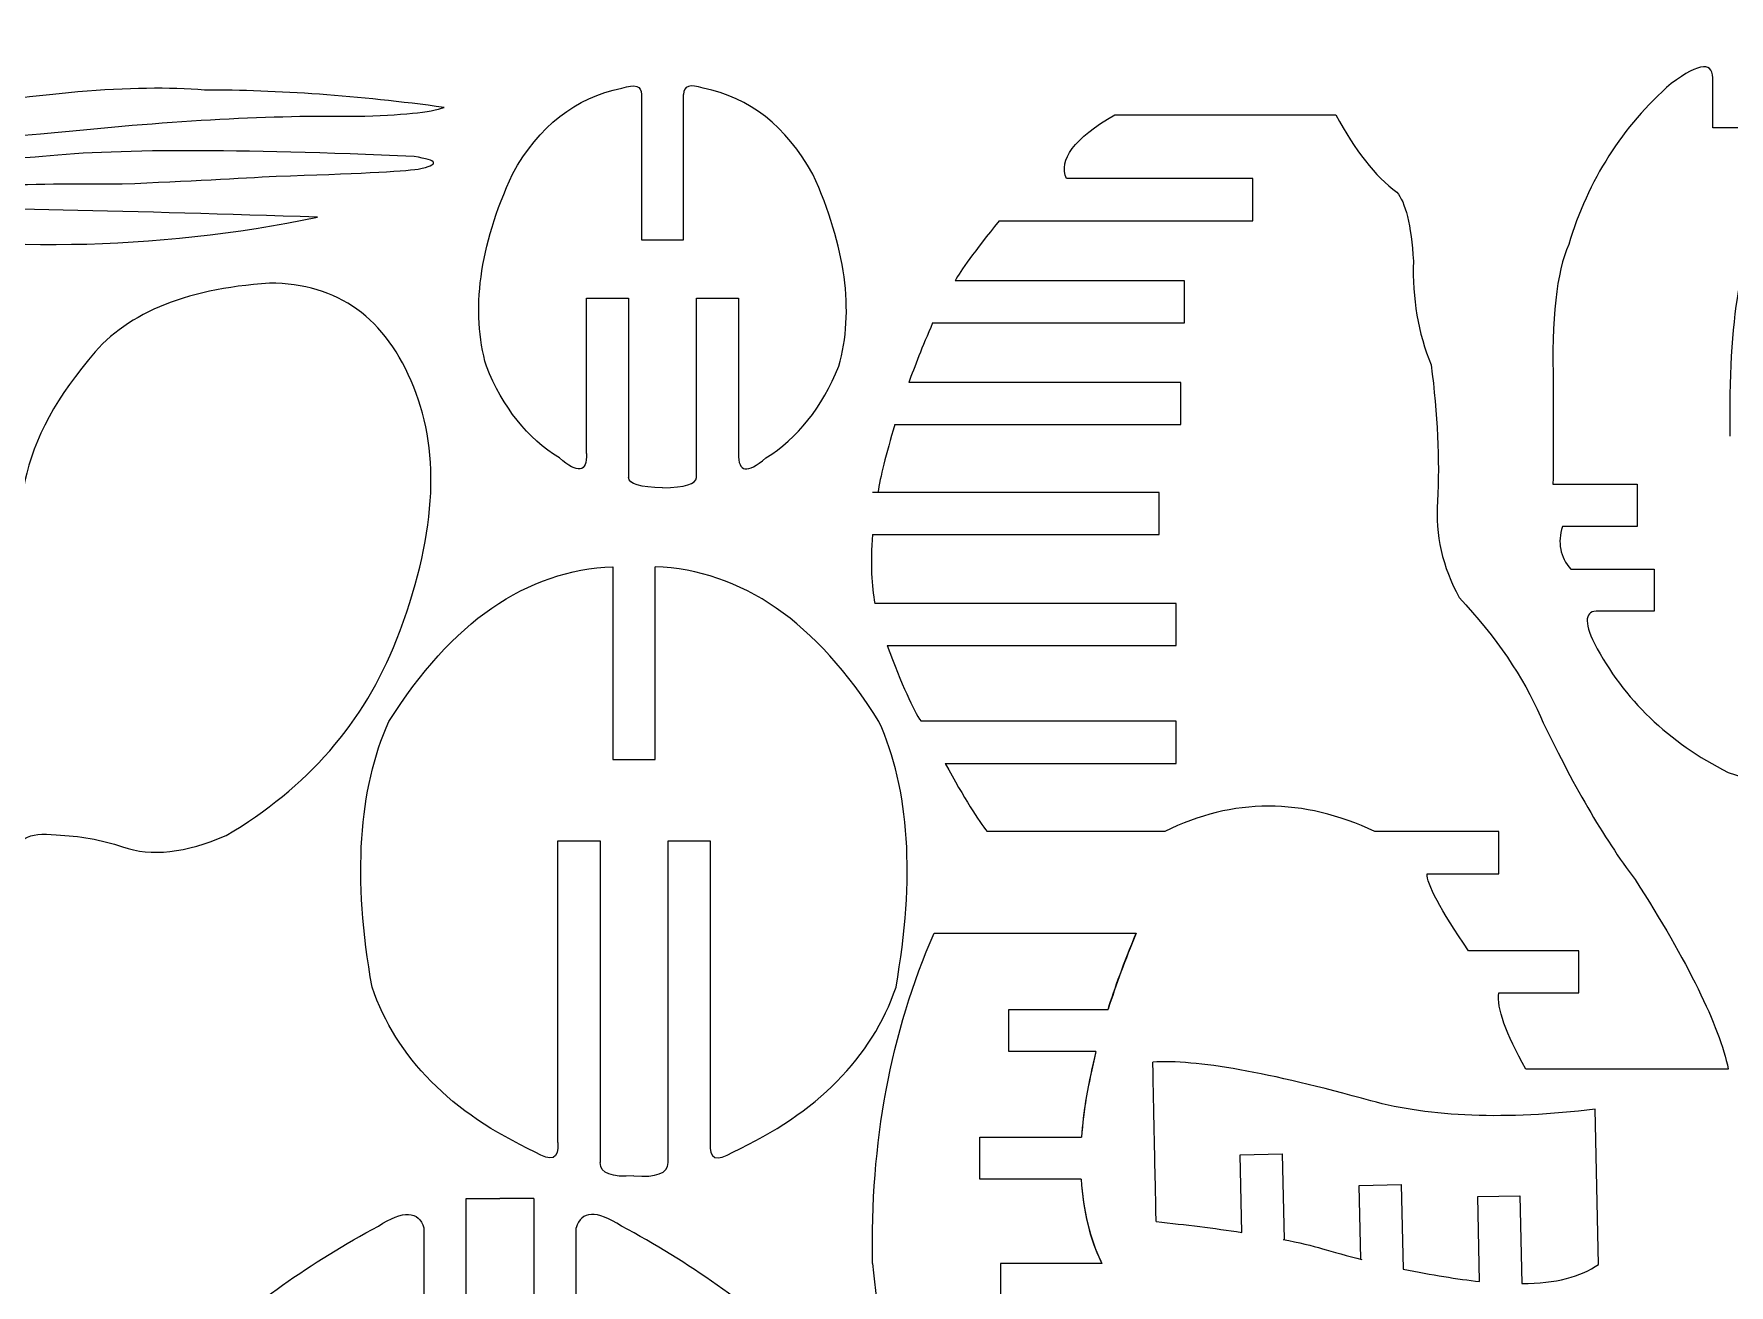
# Model space of a CAD drawing. Header units: inches. Extents: x -312 to -10, y -67 to 333.
# Drawn here: x -202.9 to -87.4, y 148.8 to 234.1 of the extents above; entities that cross this region are included whole.
import ezdxf

# ---------------------------------------------------------------- set-up
doc = ezdxf.new("R2010")
doc.units = ezdxf.units.IN
doc.header["$MEASUREMENT"] = 0
doc.layers.add('Layer 1', color=7, linetype='Continuous')

msp = doc.modelspace()

# ---------------------------------------------------------------- linework, layer by layer
at = {"layer": 'Layer 1', "color": 1, "lineweight": 9}
for points, knots in [([(-85.62, 234.07), (-85.62, 234.07), (-85.62, 227.66), (-85.62, 227.66), (-85.62, 227.66), (-85.62, 227.66), (-88.49, 227.66), (-88.49, 227.66), (-88.49, 227.66), (-88.49, 227.66), (-88.49, 230.84), (-88.49, 230.84)], [0, 0, 0, 0, 0.333333, 0.333333, 0.333333, 0.333333, 0.666667, 0.666667, 0.666667, 0.666667, 1, 1, 1, 1]), ([(-217.2, 221.1), (-205.87, 219.12), (-194.65, 219.28), (-183.54, 221.59), (-183.54, 221.59), (-196.07, 221.99), (-206.62, 222.23), (-215.19, 222.31), (-215.19, 222.31), (-216.98, 222.64), (-217.21, 222.91), (-215.87, 223.15), (-215.87, 223.15), (-209.41, 223.69), (-203.06, 223.93), (-196.83, 223.85), (-196.83, 223.85), (-192.26, 224.06), (-188.77, 224.23), (-186.35, 224.38), (-186.35, 224.38), (-181.03, 224.54), (-177.8, 224.7), (-176.67, 224.86), (-176.67, 224.86), (-175.18, 225.17), (-175.28, 225.46), (-176.96, 225.71), (-176.96, 225.71), (-189, 226.26), (-197.6, 226.25), (-202.76, 225.67), (-202.76, 225.67), (-208.55, 225.35), (-212.11, 225.13), (-213.44, 225.03), (-213.44, 225.03), (-216, 225.17), (-216.12, 225.43), (-213.82, 225.81), (-213.82, 225.81), (-211.92, 226.29), (-207.72, 226.81), (-201.2, 227.37), (-201.2, 227.37), (-193.28, 228.19), (-186.51, 228.55), (-180.87, 228.46), (-180.87, 228.46), (-177.8, 228.53), (-175.81, 228.73), (-174.9, 229.06), (-174.9, 229.06), (-180.8, 229.86), (-186.24, 230.25), (-191.23, 230.24), (-191.23, 230.24), (-196.01, 230.64), (-202.73, 230.07), (-211.38, 228.54), (-211.38, 228.54), (-213.59, 228.21), (-215.28, 227.79), (-216.44, 227.27)], [0, 0, 0, 0, 0.0625, 0.0625, 0.0625, 0.0625, 0.125, 0.125, 0.125, 0.125, 0.1875, 0.1875, 0.1875, 0.1875, 0.25, 0.25, 0.25, 0.25, 0.3125, 0.3125, 0.3125, 0.3125, 0.375, 0.375, 0.375, 0.375, 0.4375, 0.4375, 0.4375, 0.4375, 0.5, 0.5, 0.5, 0.5, 0.5625, 0.5625, 0.5625, 0.5625, 0.625, 0.625, 0.625, 0.625, 0.6875, 0.6875, 0.6875, 0.6875, 0.75, 0.75, 0.75, 0.75, 0.8125, 0.8125, 0.8125, 0.8125, 0.875, 0.875, 0.875, 0.875, 0.9375, 0.9375, 0.9375, 0.9375, 1, 1, 1, 1]), ([(-165.22, 205.49), (-165.18, 204.19), (-165.79, 204.09), (-167.06, 205.19), (-167.06, 205.19), (-169.24, 206.53), (-170.9, 208.61), (-172.03, 211.43), (-172.03, 211.43), (-173.11, 215.2), (-172.52, 219.56), (-170.26, 224.52), (-170.26, 224.52), (-168.45, 227.79), (-165.96, 229.74), (-162.8, 230.37), (-162.8, 230.37), (-161.9, 230.68), (-161.46, 230.54), (-161.47, 229.93)], [0, 0, 0, 0, 0.2, 0.2, 0.2, 0.2, 0.4, 0.4, 0.4, 0.4, 0.6, 0.6, 0.6, 0.6, 0.8, 0.8, 0.8, 0.8, 1, 1, 1, 1]), ([(-161.47, 229.93), (-161.47, 229.93), (-161.47, 220.05), (-161.47, 220.05), (-161.47, 220.05), (-161.47, 220.05), (-158.6, 220.05), (-158.6, 220.05), (-158.6, 220.05), (-158.6, 220.05), (-158.6, 229.93), (-158.6, 229.93)], [0, 0, 0, 0, 0.333333, 0.333333, 0.333333, 0.333333, 0.666667, 0.666667, 0.666667, 0.666667, 1, 1, 1, 1]), ([(-154.85, 205.49), (-154.89, 204.19), (-154.27, 204.09), (-153, 205.19), (-153, 205.19), (-150.83, 206.53), (-149.17, 208.61), (-148.03, 211.43), (-148.03, 211.43), (-146.96, 215.2), (-147.55, 219.56), (-149.8, 224.52), (-149.8, 224.52), (-151.62, 227.79), (-154.1, 229.74), (-157.26, 230.37), (-157.26, 230.37), (-158.16, 230.68), (-158.61, 230.54), (-158.6, 229.93)], [0, 0, 0, 0, 0.2, 0.2, 0.2, 0.2, 0.4, 0.4, 0.4, 0.4, 0.6, 0.6, 0.6, 0.6, 0.8, 0.8, 0.8, 0.8, 1, 1, 1, 1]), ([(-91.33, 230.69), (-94.66, 227.77), (-96.99, 224.11), (-98.31, 219.72), (-98.31, 219.72), (-99.14, 217.86), (-99.49, 214.67), (-99.36, 210.13), (-99.36, 210.13), (-99.37, 207.89), (-99.37, 205.64), (-99.38, 203.39)], [0, 0, 0, 0, 0.333333, 0.333333, 0.333333, 0.333333, 0.666667, 0.666667, 0.666667, 0.666667, 1, 1, 1, 1]), ([(-114.17, 228.55), (-112.87, 226.13), (-111.48, 224.37), (-110.02, 223.28), (-110.02, 223.28), (-109.43, 222.63), (-109.05, 221.07), (-108.89, 218.59), (-108.89, 218.59), (-108.97, 216.05), (-108.57, 213.69), (-107.68, 211.52), (-107.68, 211.52), (-107.24, 208.15), (-107.1, 205.05), (-107.24, 202.24), (-107.24, 202.24), (-107.4, 199.94), (-106.91, 197.76), (-105.78, 195.69), (-105.78, 195.69), (-103.24, 192.95), (-101.39, 190.25), (-100.24, 187.58), (-100.24, 187.58), (-98.09, 183.02), (-95.94, 179.32), (-93.79, 176.47), (-93.79, 176.47), (-90.18, 170.85), (-88.07, 166.55), (-87.44, 163.56)], [0, 0, 0, 0, 0.125, 0.125, 0.125, 0.125, 0.25, 0.25, 0.25, 0.25, 0.375, 0.375, 0.375, 0.375, 0.5, 0.5, 0.5, 0.5, 0.625, 0.625, 0.625, 0.625, 0.75, 0.75, 0.75, 0.75, 0.875, 0.875, 0.875, 0.875, 1, 1, 1, 1]), ([(-137.11, 221.34), (-137.11, 221.34), (-119.83, 221.34), (-119.83, 221.34), (-119.83, 221.34), (-119.83, 221.34), (-119.83, 224.21), (-119.83, 224.21), (-119.83, 224.21), (-119.83, 224.21), (-132.51, 224.21), (-132.51, 224.21)], [0, 0, 0, 0, 0.333333, 0.333333, 0.333333, 0.333333, 0.666667, 0.666667, 0.666667, 0.666667, 1, 1, 1, 1]), ([(-79.54, 224.2), (-81.13, 224.54), (-82.83, 223.88), (-84.63, 222.23), (-84.63, 222.23), (-86.57, 219.82), (-87.47, 214.63), (-87.33, 206.68)], [0, 0, 0, 0, 0.5, 0.5, 0.5, 0.5, 1, 1, 1, 1]), ([(-176.98, 210), (-178.86, 214.73), (-182.14, 217.09), (-186.81, 217.09), (-186.81, 217.09), (-192.69, 216.69), (-196.79, 214.94), (-199.13, 211.86), (-199.13, 211.86), (-201.63, 208.88), (-203.1, 205.95), (-203.56, 203.08), (-203.56, 203.08), (-204.79, 199.42), (-206.12, 196.91), (-207.54, 195.55), (-207.54, 195.55), (-209.35, 194.28), (-211.19, 194.09), (-213.06, 194.98), (-213.06, 194.98), (-216.15, 197.67), (-218.49, 199.07), (-220.07, 199.18)], [0, 0, 0, 0, 0.166667, 0.166667, 0.166667, 0.166667, 0.333333, 0.333333, 0.333333, 0.333333, 0.5, 0.5, 0.5, 0.5, 0.666667, 0.666667, 0.666667, 0.666667, 0.833333, 0.833333, 0.833333, 0.833333, 1, 1, 1, 1]), ([(-141.64, 214.39), (-141.64, 214.39), (-124.48, 214.39), (-124.48, 214.39), (-124.48, 214.39), (-124.48, 214.39), (-124.48, 217.26), (-124.48, 217.26), (-124.48, 217.26), (-124.48, 217.26), (-140.09, 217.26), (-140.09, 217.26)], [0, 0, 0, 0, 0.333333, 0.333333, 0.333333, 0.333333, 0.666667, 0.666667, 0.666667, 0.666667, 1, 1, 1, 1]), ([(-165.22, 205.49), (-165.22, 205.49), (-165.22, 216.06), (-165.22, 216.06), (-165.22, 216.06), (-165.22, 216.06), (-162.35, 216.06), (-162.35, 216.06), (-162.35, 216.06), (-162.35, 216.06), (-162.35, 203.86), (-162.35, 203.86)], [0, 0, 0, 0, 0.333333, 0.333333, 0.333333, 0.333333, 0.666667, 0.666667, 0.666667, 0.666667, 1, 1, 1, 1]), ([(-157.72, 203.86), (-157.72, 203.86), (-157.72, 216.06), (-157.72, 216.06), (-157.72, 216.06), (-157.72, 216.06), (-154.85, 216.06), (-154.85, 216.06), (-154.85, 216.06), (-154.85, 216.06), (-154.85, 205.49), (-154.85, 205.49)], [0, 0, 0, 0, 0.333333, 0.333333, 0.333333, 0.333333, 0.666667, 0.666667, 0.666667, 0.666667, 1, 1, 1, 1]), ([(-144.22, 207.46), (-144.22, 207.46), (-124.73, 207.46), (-124.73, 207.46), (-124.73, 207.46), (-124.73, 207.46), (-124.73, 210.33), (-124.73, 210.33), (-124.73, 210.33), (-124.73, 210.33), (-143.26, 210.33), (-143.26, 210.33)], [0, 0, 0, 0, 0.333333, 0.333333, 0.333333, 0.333333, 0.666667, 0.666667, 0.666667, 0.666667, 1, 1, 1, 1]), ([(-214.35, 159.31), (-210.16, 162.24), (-207.15, 166.59), (-205.32, 172.36), (-205.32, 172.36), (-204.58, 174.47), (-204.19, 176.29), (-204.15, 177.81), (-204.15, 177.81), (-204.18, 179.19), (-203.24, 179.75), (-201.33, 179.51), (-201.33, 179.51), (-199.77, 179.46), (-198.26, 179.19), (-196.81, 178.7), (-196.81, 178.7), (-194.86, 178.02), (-192.51, 178.27), (-189.76, 179.47), (-189.76, 179.47), (-184.22, 182.73), (-180.35, 187.17), (-178.15, 192.8), (-178.15, 192.8), (-175.48, 199.7), (-175.09, 205.43), (-176.98, 210)], [0, 0, 0, 0, 0.142857, 0.142857, 0.142857, 0.142857, 0.285714, 0.285714, 0.285714, 0.285714, 0.428571, 0.428571, 0.428571, 0.428571, 0.571429, 0.571429, 0.571429, 0.571429, 0.714286, 0.714286, 0.714286, 0.714286, 0.857143, 0.857143, 0.857143, 0.857143, 1, 1, 1, 1]), ([(-99.38, 203.39), (-99.38, 203.39), (-93.65, 203.39), (-93.65, 203.39), (-93.65, 203.39), (-93.65, 203.39), (-93.65, 200.52), (-93.65, 200.52), (-93.65, 200.52), (-93.65, 200.52), (-98.74, 200.52), (-98.74, 200.52)], [0, 0, 0, 0, 0.333333, 0.333333, 0.333333, 0.333333, 0.666667, 0.666667, 0.666667, 0.666667, 1, 1, 1, 1]), ([(-145.74, 199.97), (-145.74, 199.97), (-126.2, 199.97), (-126.2, 199.97), (-126.2, 199.97), (-126.2, 199.97), (-126.2, 202.84), (-126.2, 202.84), (-126.2, 202.84), (-126.2, 202.84), (-145.74, 202.84), (-145.74, 202.84)], [0, 0, 0, 0, 0.333333, 0.333333, 0.333333, 0.333333, 0.666667, 0.666667, 0.666667, 0.666667, 1, 1, 1, 1]), ([(-167.16, 158.56), (-167.09, 157.43), (-167.6, 157.21), (-168.7, 157.91), (-168.7, 157.91), (-174.45, 160.58), (-178.16, 164.32), (-179.82, 169.14), (-179.82, 169.14), (-181.14, 176.6), (-180.75, 182.63), (-178.67, 187.23), (-178.67, 187.23), (-174.41, 194.02), (-169.32, 197.54), (-163.41, 197.78)], [0, 0, 0, 0, 0.25, 0.25, 0.25, 0.25, 0.5, 0.5, 0.5, 0.5, 0.75, 0.75, 0.75, 0.75, 1, 1, 1, 1]), ([(-163.41, 197.78), (-163.41, 197.78), (-163.41, 184.65), (-163.41, 184.65), (-163.41, 184.65), (-163.41, 184.65), (-160.54, 184.65), (-160.54, 184.65), (-160.54, 184.65), (-160.54, 184.65), (-160.54, 197.78), (-160.54, 197.78)], [0, 0, 0, 0, 0.333333, 0.333333, 0.333333, 0.333333, 0.666667, 0.666667, 0.666667, 0.666667, 1, 1, 1, 1]), ([(-156.79, 158.56), (-156.87, 157.43), (-156.35, 157.21), (-155.25, 157.91), (-155.25, 157.91), (-149.5, 160.58), (-145.79, 164.32), (-144.13, 169.14), (-144.13, 169.14), (-142.82, 176.6), (-143.2, 182.63), (-145.29, 187.23), (-145.29, 187.23), (-149.54, 194.02), (-154.63, 197.54), (-160.54, 197.78)], [0, 0, 0, 0, 0.25, 0.25, 0.25, 0.25, 0.5, 0.5, 0.5, 0.5, 0.75, 0.75, 0.75, 0.75, 1, 1, 1, 1]), ([(-98.17, 197.62), (-98.17, 197.62), (-92.48, 197.62), (-92.48, 197.62), (-92.48, 197.62), (-92.48, 197.62), (-92.48, 194.75), (-92.48, 194.75), (-92.48, 194.75), (-92.48, 194.75), (-96.28, 194.75), (-96.28, 194.75)], [0, 0, 0, 0, 0.333333, 0.333333, 0.333333, 0.333333, 0.666667, 0.666667, 0.666667, 0.666667, 1, 1, 1, 1]), ([(-144.73, 192.42), (-144.73, 192.42), (-125.05, 192.42), (-125.05, 192.42), (-125.05, 192.42), (-125.05, 192.42), (-125.05, 195.28), (-125.05, 195.28), (-125.05, 195.28), (-125.05, 195.28), (-145.57, 195.28), (-145.57, 195.28)], [0, 0, 0, 0, 0.333333, 0.333333, 0.333333, 0.333333, 0.666667, 0.666667, 0.666667, 0.666667, 1, 1, 1, 1]), ([(-96.28, 194.75), (-97.2, 194.8), (-97.3, 194.06), (-96.56, 192.54), (-96.56, 192.54), (-94.54, 188.73), (-91.51, 185.81), (-87.45, 183.77), (-87.45, 183.77), (-84.82, 182.8), (-82.18, 182.43), (-79.54, 182.64)], [0, 0, 0, 0, 0.333333, 0.333333, 0.333333, 0.333333, 0.666667, 0.666667, 0.666667, 0.666667, 1, 1, 1, 1]), ([(-140.78, 184.38), (-140.78, 184.38), (-125.05, 184.38), (-125.05, 184.38), (-125.05, 184.38), (-125.05, 184.38), (-125.05, 187.25), (-125.05, 187.25), (-125.05, 187.25), (-125.05, 187.25), (-142.42, 187.25), (-142.42, 187.25)], [0, 0, 0, 0, 0.333333, 0.333333, 0.333333, 0.333333, 0.666667, 0.666667, 0.666667, 0.666667, 1, 1, 1, 1]), ([(-167.16, 158.56), (-167.16, 158.56), (-167.16, 179.11), (-167.16, 179.11), (-167.16, 179.11), (-167.16, 179.11), (-164.29, 179.11), (-164.29, 179.11), (-164.29, 179.11), (-164.29, 179.11), (-164.29, 157.19), (-164.29, 157.19)], [0, 0, 0, 0, 0.333333, 0.333333, 0.333333, 0.333333, 0.666667, 0.666667, 0.666667, 0.666667, 1, 1, 1, 1]), ([(-159.66, 157.19), (-159.66, 157.19), (-159.66, 179.11), (-159.66, 179.11), (-159.66, 179.11), (-159.66, 179.11), (-156.79, 179.11), (-156.79, 179.11), (-156.79, 179.11), (-156.79, 179.11), (-156.79, 158.56), (-156.79, 158.56)], [0, 0, 0, 0, 0.333333, 0.333333, 0.333333, 0.333333, 0.666667, 0.666667, 0.666667, 0.666667, 1, 1, 1, 1]), ([(-107.96, 176.87), (-107.96, 176.87), (-103.08, 176.87), (-103.08, 176.87), (-103.08, 176.87), (-103.08, 176.87), (-103.08, 179.74), (-103.08, 179.74), (-103.08, 179.74), (-103.08, 179.74), (-111.51, 179.74), (-111.51, 179.74)], [0, 0, 0, 0, 0.333333, 0.333333, 0.333333, 0.333333, 0.666667, 0.666667, 0.666667, 0.666667, 1, 1, 1, 1]), ([(-103.08, 168.75), (-103.08, 168.75), (-97.62, 168.75), (-97.62, 168.75), (-97.62, 168.75), (-97.62, 168.75), (-97.62, 171.62), (-97.62, 171.62), (-97.62, 171.62), (-97.62, 171.62), (-105.14, 171.62), (-105.14, 171.62)], [0, 0, 0, 0, 0.333333, 0.333333, 0.333333, 0.333333, 0.666667, 0.666667, 0.666667, 0.666667, 1, 1, 1, 1]), ([(-130.51, 164.75), (-130.51, 164.75), (-136.44, 164.75), (-136.44, 164.75), (-136.44, 164.75), (-136.44, 164.75), (-136.44, 167.62), (-136.44, 167.62), (-136.44, 167.62), (-136.44, 167.62), (-129.69, 167.62), (-129.69, 167.62)], [0, 0, 0, 0, 0.333333, 0.333333, 0.333333, 0.333333, 0.666667, 0.666667, 0.666667, 0.666667, 1, 1, 1, 1]), ([(-96.5, 160.83), (-102.6, 160.09), (-107.7, 160.28), (-111.79, 161.4), (-111.79, 161.4), (-118.72, 163.34), (-123.71, 164.22), (-126.64, 164.04)], [0, 0, 0, 0, 0.5, 0.5, 0.5, 0.5, 1, 1, 1, 1]), ([(-131.52, 156.07), (-131.52, 156.07), (-138.43, 156.07), (-138.43, 156.07), (-138.43, 156.07), (-138.43, 156.07), (-138.43, 158.93), (-138.43, 158.93), (-138.43, 158.93), (-138.43, 158.93), (-131.49, 158.93), (-131.49, 158.93)], [0, 0, 0, 0, 0.333333, 0.333333, 0.333333, 0.333333, 0.666667, 0.666667, 0.666667, 0.666667, 1, 1, 1, 1]), ([(-120.58, 152.44), (-120.58, 152.44), (-120.69, 157.72), (-120.69, 157.72), (-120.69, 157.72), (-120.69, 157.72), (-117.82, 157.79), (-117.82, 157.79), (-117.82, 157.79), (-117.82, 157.79), (-117.7, 151.95), (-117.7, 151.95)], [0, 0, 0, 0, 0.333333, 0.333333, 0.333333, 0.333333, 0.666667, 0.666667, 0.666667, 0.666667, 1, 1, 1, 1]), ([(-176.29, 152.74), (-176.29, 152.74), (-176.29, 121.48), (-176.29, 121.48), (-176.29, 121.48), (-176.29, 121.48), (-173.42, 121.48), (-173.42, 121.48), (-173.42, 121.48), (-173.42, 121.48), (-173.42, 154.74), (-173.42, 154.74)], [0, 0, 0, 0, 0.333333, 0.333333, 0.333333, 0.333333, 0.666667, 0.666667, 0.666667, 0.666667, 1, 1, 1, 1]), ([(-168.79, 154.74), (-168.79, 154.74), (-168.79, 121.48), (-168.79, 121.48), (-168.79, 121.48), (-168.79, 121.48), (-165.92, 121.48), (-165.92, 121.48), (-165.92, 121.48), (-165.92, 121.48), (-165.92, 152.74), (-165.92, 152.74)], [0, 0, 0, 0, 0.333333, 0.333333, 0.333333, 0.333333, 0.666667, 0.666667, 0.666667, 0.666667, 1, 1, 1, 1]), ([(-112.47, 150.61), (-112.47, 150.61), (-112.58, 155.64), (-112.58, 155.64), (-112.58, 155.64), (-112.58, 155.64), (-109.71, 155.7), (-109.71, 155.7), (-109.71, 155.7), (-109.71, 155.7), (-109.59, 149.93), (-109.59, 149.93)], [0, 0, 0, 0, 0.333333, 0.333333, 0.333333, 0.333333, 0.666667, 0.666667, 0.666667, 0.666667, 1, 1, 1, 1]), ([(-104.38, 149.09), (-104.38, 149.09), (-104.5, 154.89), (-104.5, 154.89), (-104.5, 154.89), (-104.5, 154.89), (-101.63, 154.94), (-101.63, 154.94), (-101.63, 154.94), (-101.63, 154.94), (-101.51, 148.95), (-101.51, 148.95)], [0, 0, 0, 0, 0.333333, 0.333333, 0.333333, 0.333333, 0.666667, 0.666667, 0.666667, 0.666667, 1, 1, 1, 1]), ([(-197.27, 107.14), (-197.23, 106.06), (-197.57, 105.68), (-198.28, 106.01), (-198.28, 106.01), (-200.27, 107.24), (-201.24, 108.4), (-201.18, 109.48), (-201.18, 109.48), (-201.48, 111.78), (-200.72, 116.43), (-198.9, 123.41), (-198.9, 123.41), (-196.85, 130.58), (-195.89, 134.08), (-196.04, 133.92), (-196.04, 133.92), (-194.71, 139.81), (-193.24, 143.23), (-191.65, 144.18), (-191.65, 144.18), (-188.08, 147.5), (-184, 150.4), (-179.39, 152.87), (-179.39, 152.87), (-177.68, 153.98), (-176.65, 153.93), (-176.29, 152.74)], [0, 0, 0, 0, 0.142857, 0.142857, 0.142857, 0.142857, 0.285714, 0.285714, 0.285714, 0.285714, 0.428571, 0.428571, 0.428571, 0.428571, 0.571429, 0.571429, 0.571429, 0.571429, 0.714286, 0.714286, 0.714286, 0.714286, 0.857143, 0.857143, 0.857143, 0.857143, 1, 1, 1, 1]), ([(-144.95, 107.14), (-144.98, 106.06), (-144.64, 105.68), (-143.93, 106.01), (-143.93, 106.01), (-141.95, 107.24), (-140.98, 108.4), (-141.03, 109.48), (-141.03, 109.48), (-140.73, 111.78), (-141.5, 116.43), (-143.31, 123.41), (-143.31, 123.41), (-145.37, 130.58), (-146.32, 134.08), (-146.18, 133.92), (-146.18, 133.92), (-147.51, 139.81), (-148.97, 143.23), (-150.57, 144.18), (-150.57, 144.18), (-154.13, 147.5), (-158.22, 150.4), (-162.83, 152.87), (-162.83, 152.87), (-164.53, 153.98), (-165.57, 153.93), (-165.92, 152.74)], [0, 0, 0, 0, 0.142857, 0.142857, 0.142857, 0.142857, 0.285714, 0.285714, 0.285714, 0.285714, 0.428571, 0.428571, 0.428571, 0.428571, 0.571429, 0.571429, 0.571429, 0.571429, 0.714286, 0.714286, 0.714286, 0.714286, 0.857143, 0.857143, 0.857143, 0.857143, 1, 1, 1, 1]), ([(-117.76, 151.96), (-116.68, 151.75), (-115.78, 151.54), (-115.09, 151.32), (-115.09, 151.32), (-114.43, 151.17), (-113.3, 150.79), (-112.4, 150.59)], [0, 0, 0, 0, 0.5, 0.5, 0.5, 0.5, 1, 1, 1, 1]), ([(-130.1, 150.31), (-130.1, 150.31), (-137.01, 150.31), (-137.01, 150.31), (-137.01, 150.31), (-137.01, 150.31), (-137.01, 147.44), (-137.01, 147.44), (-137.01, 147.44), (-137.01, 147.44), (-128.11, 147.44), (-128.11, 147.44)], [0, 0, 0, 0, 0.333333, 0.333333, 0.333333, 0.333333, 0.666667, 0.666667, 0.666667, 0.666667, 1, 1, 1, 1])]:
    msp.add_open_spline(points, degree=3, knots=knots, dxfattribs=at)
for points in [[(-88.49, 230.84), (-88.4, 232.2), (-89.35, 232.15), (-91.33, 230.69)], [(-132.51, 224.21), (-133.09, 225.5), (-132, 226.95), (-129.23, 228.55)], [(-129.23, 228.55), (-129.23, 228.55), (-114.17, 228.55), (-114.17, 228.55)], [(-137.11, 221.34), (-138.78, 219.26), (-139.77, 217.9), (-140.09, 217.26)], [(-141.64, 214.39), (-142.34, 212.73), (-142.88, 211.38), (-143.26, 210.33)], [(-144.22, 207.46), (-144.82, 205.42), (-145.2, 203.87), (-145.36, 202.84)], [(-160.03, 203.15), (-161.56, 203.18), (-162.33, 203.42), (-162.35, 203.86)], [(-160.03, 203.15), (-158.5, 203.18), (-157.73, 203.42), (-157.72, 203.86)], [(-145.74, 199.97), (-145.87, 197.99), (-145.81, 196.43), (-145.57, 195.28)], [(-98.74, 200.52), (-99.08, 199.41), (-98.9, 198.44), (-98.17, 197.62)], [(-144.73, 192.42), (-143.73, 189.74), (-142.96, 188.01), (-142.42, 187.25)], [(-140.78, 184.38), (-139.47, 182), (-138.52, 180.45), (-137.91, 179.74)], [(-111.51, 179.74), (-116.41, 182.05), (-121.18, 182.05), (-125.82, 179.74)], [(-125.82, 179.74), (-125.82, 179.74), (-137.91, 179.74), (-137.91, 179.74)], [(-105.14, 171.62), (-107.05, 174.44), (-107.99, 176.19), (-107.96, 176.87)], [(-145.73, 150.31), (-145.89, 158.55), (-144.49, 166.05), (-141.54, 172.82)], [(-141.54, 172.82), (-141.54, 172.82), (-127.77, 172.82), (-127.77, 172.82)], [(-129.69, 167.62), (-129.24, 169.06), (-128.6, 170.79), (-127.77, 172.82)], [(-127.77, 172.82), (-128.52, 171), (-129.15, 169.3), (-129.68, 167.65)], [(-101.23, 163.56), (-102.6, 166), (-103.22, 167.73), (-103.08, 168.75)], [(-130.51, 164.75), (-131.04, 162.66), (-131.37, 160.74), (-131.49, 158.93)], [(-130.51, 164.75), (-131.06, 162.51), (-131.39, 160.58), (-131.49, 158.93)], [(-126.41, 153.17), (-126.59, 161.68), (-126.46, 155.53), (-126.64, 164.04)], [(-87.44, 163.56), (-87.44, 163.56), (-101.23, 163.56), (-101.23, 163.56)], [(-96.28, 150.26), (-96.28, 150.26), (-96.5, 160.83), (-96.5, 160.83)], [(-161.98, 156.3), (-163.5, 156.16), (-164.27, 156.46), (-164.29, 157.19)], [(-161.98, 156.3), (-160.45, 156.16), (-159.68, 156.46), (-159.66, 157.19)], [(-131.52, 156.07), (-131.39, 153.87), (-130.92, 151.95), (-130.1, 150.31)], [(-131.52, 156.06), (-131.37, 153.91), (-130.95, 152.02), (-130.1, 150.31)], [(-173.42, 154.74), (-171.88, 154.74), (-172.65, 154.74), (-171.11, 154.74)], [(-168.79, 154.74), (-170.34, 154.74), (-169.56, 154.74), (-171.11, 154.74)], [(-126.41, 153.17), (-124.38, 152.96), (-122.48, 152.73), (-120.58, 152.44)], [(-145.73, 150.31), (-145.07, 143.68), (-143.97, 138.09), (-142.43, 133.54)], [(-101.51, 148.95), (-99.18, 148.97), (-97.46, 149.41), (-96.28, 150.26)], [(-109.59, 149.93), (-107.61, 149.56), (-105.89, 149.26), (-104.38, 149.09)]]:
    msp.add_open_spline(points, degree=3, dxfattribs=at)

doc.saveas('drawing.dxf')
